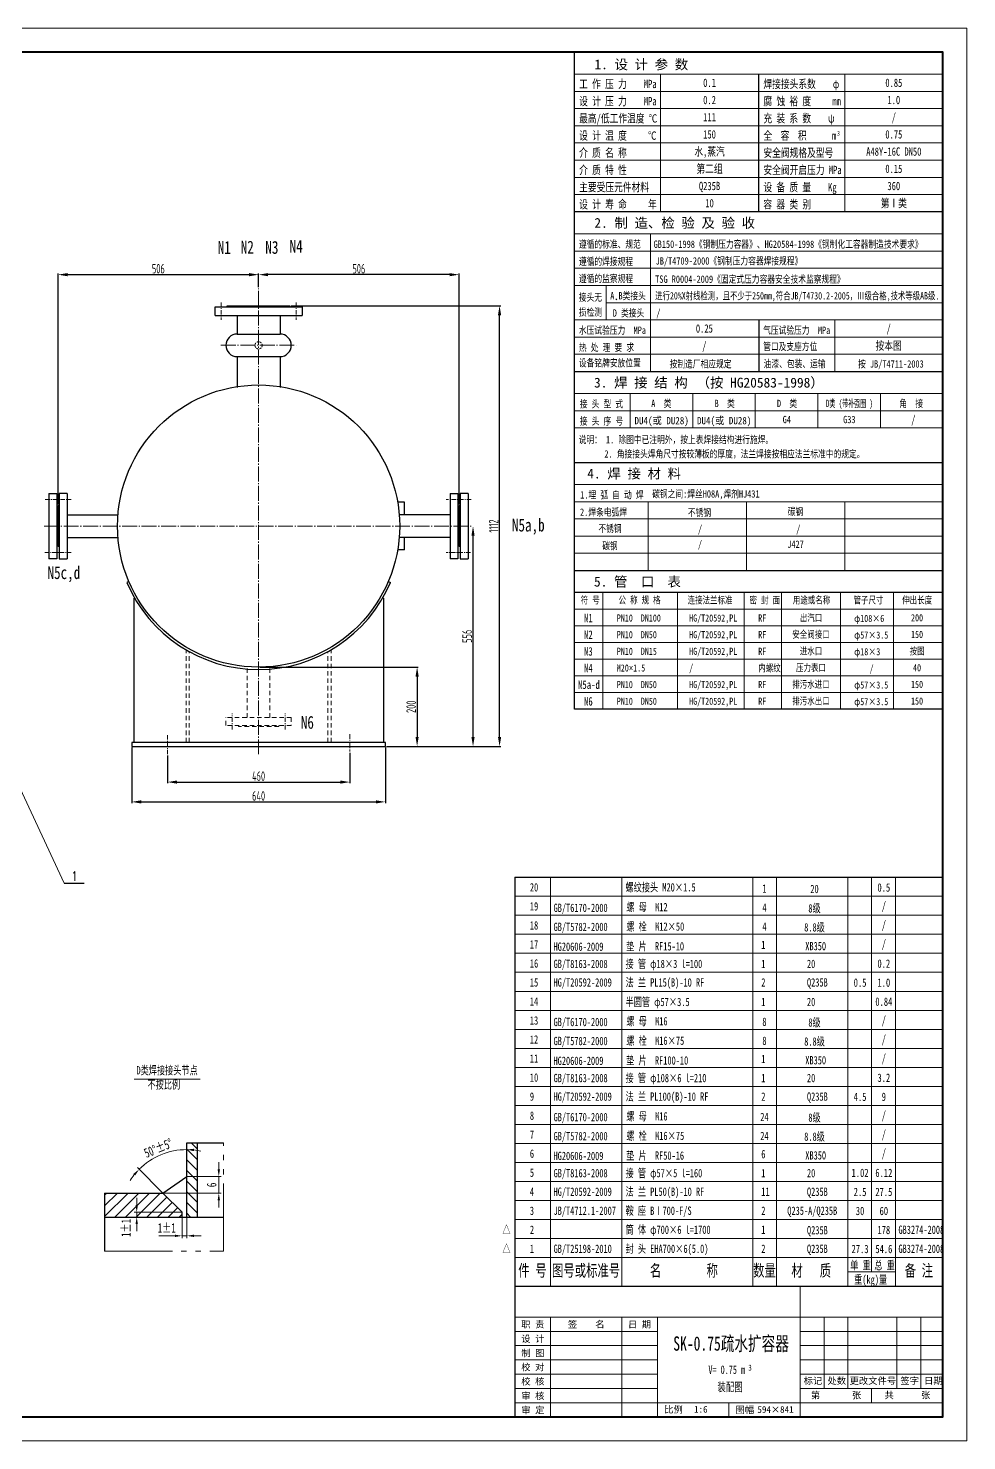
# Model space of a CAD drawing. Extents: x -6371 to 29478, y -10653 to 1396.
# Drawn here: x 27110 to 29478, y -10653 to -7089 of the extents above; entities that cross this region are included whole.
import ezdxf
from ezdxf.enums import TextEntityAlignment as Align

# ---------------------------------------------------------------- set-up
doc = ezdxf.new("R2010")
doc.units = 0
doc.header["$LTSCALE"] = 15
doc.header["$PDMODE"] = 1
for name, pattern in [('JXX-L', [2.95, 1.9, -0.25, 0.15, -0.25, 0.15, -0.25]), ('XX-L', [1.25, 0.75, -0.5]), ('XX-S', [0.5, 0.3, -0.2]), ('ZXX-L', [3.28, 2.5, -0.3, 0.18, -0.3]), ('ZXX-S', [1.27, 0.75, -0.2, 0.12, -0.2])]:
    doc.linetypes.add(name, pattern=pattern)
doc.layers.get('Defpoints').update_dxf_attribs({"linetype": 'CONTINUOUS'})
for name, color, linetype, lineweight in [('A 粗实线', 1, 'CONTINUOUS', 25), ('B 细实线', 7, 'CONTINUOUS', 15), ('C 文 字', 2, 'CONTINUOUS', 20), ('D 短中心线', 3, 'ZXX-S', 18), ('E 长中心线', 3, 'ZXX-L', 15), ('F 短虚线', 6, 'XX-S', 20), ('G 长虚线', 6, 'XX-L', 15), ('I 长双点线', 3, 'JXX-L', 15), ('J 标注尺寸', 2, 'CONTINUOUS', 15)]:
    doc.layers.add(name, color=color, linetype=linetype, lineweight=lineweight)
doc.styles.add('HZTXT', font='SIMFANG.TTF', dxfattribs={"width": 0.75})
doc.styles.add('ROMANC', font='romanc', dxfattribs={"width": 0.7, "height": 6})
doc.styles.get("Standard").update_dxf_attribs({"font": 'isocp.shx', "width": 0.707, "bigfont": 'hztxt.shx'})
doc.styles.add('style2', font='SIMFANG.TTF', dxfattribs={"width": 0.7})
doc.styles.add('标题中文', font='SIMFANG.TTF', dxfattribs={"width": 0.7})
doc.dimstyles.new('通用标注4.0', dxfattribs={"dimtxt": 24, "dimasz": 24, "dimexe": 3, "dimexo": 3, "dimgap": 3, "dimtad": 1, "dimdec": 0, "dimzin": 0, "dimdsep": 46, "dimtxsty": 'Standard', "dimcen": 3, "dimadec": 0, "dimazin": 0, "dimtfac": 0.375, "dimtdec": 0, "dimtmove": 2, "dimatfit": 3, "dimfxl": 0, "dimtzin": 0, "dimarcsym": 0})

# ---------------------------------------------------------------- blocks, each defined once
blk = doc.blocks.new('*D57')
at = {"layer": 'Defpoints', "color": 0}
for p in [(27461.3, -8921.1), (27921.3, -8913.9), (27921.3, -8991.1)]:
    blk.add_point(p, dxfattribs=at)
at = {"layer": 'J 标注尺寸', "color": 0, "lineweight": -2}
for p, q in [((27461.3, -8924.1), (27461.3, -8994.1)), ((27921.3, -8916.9), (27921.3, -8994.1)), ((27485.3, -8991.1), (27897.3, -8991.1))]:
    blk.add_line(p, q, dxfattribs=at)
at = {"layer": 'J 标注尺寸', "color": 0}
for points in [[(27485.3, -8987.1), (27485.3, -8995.1), (27461.3, -8991.1)], [(27897.3, -8987.1), (27897.3, -8995.1), (27921.3, -8991.1)]]:
    blk.add_solid(points, dxfattribs=at)
at = {"layer": 'J 标注尺寸', "color": 0, "insert": (27691.3, -8976.1), "char_height": 24, "attachment_point": 5}
blk.add_mtext('460', dxfattribs=at)
blk = doc.blocks.new('*D58')
at = {"layer": 'Defpoints', "color": 0}
for p in [(27371.3, -8901.1), (28011.3, -8901.1), (28011.3, -9041.1)]:
    blk.add_point(p, dxfattribs=at)
at = {"layer": 'J 标注尺寸', "color": 0, "lineweight": -2}
for p, q in [((27371.3, -8904.1), (27371.3, -9044.1)), ((28011.3, -8904.1), (28011.3, -9044.1)), ((27395.3, -9041.1), (27987.3, -9041.1))]:
    blk.add_line(p, q, dxfattribs=at)
at = {"layer": 'J 标注尺寸', "color": 0}
for points in [[(27395.3, -9037.1), (27395.3, -9045.1), (27371.3, -9041.1)], [(27987.3, -9037.1), (27987.3, -9045.1), (28011.3, -9041.1)]]:
    blk.add_solid(points, dxfattribs=at)
at = {"layer": 'J 标注尺寸', "color": 0, "insert": (27691.3, -9026.1), "char_height": 24, "attachment_point": 5}
blk.add_mtext('640', dxfattribs=at)
blk = doc.blocks.new('*D59')
at = {"layer": 'Defpoints', "color": 0}
for p in [(27691.3, -8701.1), (28011.3, -8901.1), (28091.3, -8901.1)]:
    blk.add_point(p, dxfattribs=at)
at = {"layer": 'J 标注尺寸', "color": 0, "lineweight": -2}
for p, q in [((27694.3, -8701.1), (28094.3, -8701.1)), ((28091.3, -8725.1), (28091.3, -8877.1)), ((28014.3, -8901.1), (28094.3, -8901.1))]:
    blk.add_line(p, q, dxfattribs=at)
at = {"layer": 'J 标注尺寸', "color": 0}
for points in [[(28087.3, -8725.1), (28095.3, -8725.1), (28091.3, -8701.1)], [(28087.3, -8877.1), (28095.3, -8877.1), (28091.3, -8901.1)]]:
    blk.add_solid(points, dxfattribs=at)
at = {"layer": 'J 标注尺寸', "color": 0, "insert": (28076.3, -8801.1), "char_height": 24, "attachment_point": 5, "rotation": 90}
blk.add_mtext('200', dxfattribs=at)
blk = doc.blocks.new('*D74')
at = {"layer": 'Defpoints', "color": 0}
for p in [(28232.4, -8345.1), (28232.4, -8345.1), (28011.3, -8901.1)]:
    blk.add_point(p, dxfattribs=at)
at = {"layer": 'J 标注尺寸', "color": 0, "lineweight": -2}
for p, q in [((28232.4, -8877.1), (28232.4, -8369.1)), ((28014.3, -8901.1), (28235.4, -8901.1))]:
    blk.add_line(p, q, dxfattribs=at)
at = {"layer": 'J 标注尺寸', "color": 0}
for points in [[(28228.4, -8369.1), (28236.4, -8369.1), (28232.4, -8345.1)], [(28228.4, -8877.1), (28236.4, -8877.1), (28232.4, -8901.1)]]:
    blk.add_solid(points, dxfattribs=at)
at = {"layer": 'J 标注尺寸', "color": 0, "insert": (28217.4, -8623.1), "char_height": 24, "attachment_point": 5, "rotation": 90}
blk.add_mtext('556', dxfattribs=at)
blk = doc.blocks.new('*D75')
at = {"layer": 'Defpoints', "color": 0}
for p in [(27770.3, -7789.1), (28299.4, -7789.1), (28011.3, -8901.1)]:
    blk.add_point(p, dxfattribs=at)
at = {"layer": 'J 标注尺寸', "color": 0, "lineweight": -2}
for p, q in [((27773.3, -7789.1), (28302.4, -7789.1)), ((28299.4, -8877.1), (28299.4, -7813.1)), ((28014.3, -8901.1), (28302.4, -8901.1))]:
    blk.add_line(p, q, dxfattribs=at)
at = {"layer": 'J 标注尺寸', "color": 0}
for points in [[(28295.4, -7813.1), (28303.4, -7813.1), (28299.4, -7789.1)], [(28295.4, -8877.1), (28303.4, -8877.1), (28299.4, -8901.1)]]:
    blk.add_solid(points, dxfattribs=at)
at = {"layer": 'J 标注尺寸', "color": 0, "insert": (28284.4, -8345.1), "char_height": 24, "attachment_point": 5, "rotation": 90}
blk.add_mtext('1112', dxfattribs=at)
blk = doc.blocks.new('*D76')
at = {"layer": 'Defpoints', "color": 0}
for p in [(27691.3, -7710.8), (27691.3, -7745.3), (27185.3, -8294.1)]:
    blk.add_point(p, dxfattribs=at)
at = {"layer": 'J 标注尺寸', "color": 0, "lineweight": -2}
for p, q in [((27185.3, -8291.1), (27185.3, -7707.8)), ((27209.3, -7710.8), (27667.3, -7710.8)), ((27691.3, -7742.3), (27691.3, -7707.8))]:
    blk.add_line(p, q, dxfattribs=at)
at = {"layer": 'J 标注尺寸', "color": 0}
for points in [[(27209.3, -7706.8), (27209.3, -7714.8), (27185.3, -7710.8)], [(27667.3, -7706.8), (27667.3, -7714.8), (27691.3, -7710.8)]]:
    blk.add_solid(points, dxfattribs=at)
at = {"layer": 'J 标注尺寸', "color": 0, "insert": (27438.3, -7695.8), "char_height": 24, "attachment_point": 5}
blk.add_mtext('506', dxfattribs=at)
blk = doc.blocks.new('*D77')
at = {"layer": 'Defpoints', "color": 0}
for p in [(27691.3, -7710.8), (27691.3, -7745.3), (28197.3, -8294.1)]:
    blk.add_point(p, dxfattribs=at)
at = {"layer": 'J 标注尺寸', "color": 0, "lineweight": -2}
for p, q in [((27691.3, -7742.3), (27691.3, -7707.8)), ((28173.3, -7710.8), (27715.3, -7710.8)), ((28197.3, -8291.1), (28197.3, -7707.8))]:
    blk.add_line(p, q, dxfattribs=at)
at = {"layer": 'J 标注尺寸', "color": 0}
for points in [[(27715.3, -7706.8), (27715.3, -7714.8), (27691.3, -7710.8)], [(28173.3, -7706.8), (28173.3, -7714.8), (28197.3, -7710.8)]]:
    blk.add_solid(points, dxfattribs=at)
at = {"layer": 'J 标注尺寸', "color": 0, "insert": (27944.3, -7695.8), "char_height": 24, "attachment_point": 5}
blk.add_mtext('506', dxfattribs=at)
blk = doc.blocks.new('*D26')
at = {"layer": 'Defpoints', "color": 0}
for p in [(3237.53, 4833.7), (3244.87, 4832.92), (3234.87, 4816.32), (3242.87, 4808.32), (3244.87, 4806.32)]:
    blk.add_point(p, dxfattribs=at)
at = {"layer": 'J 标注尺寸', "color": 0, "lineweight": -2}
for p, q in [((3244.87, 4832.92), (3244.87, 4835.67)), ((3234.87, 4816.32), (3224.11, 4827.07))]:
    blk.add_line(p, q, dxfattribs=at)
for start, end in [(90, 135), (77.86737, 83.93369), (141.06631, 147.13263)]:
    blk.add_arc((3244.87, 4806.32), 28.35, start, end, dxfattribs=at)
at = {"layer": 'J 标注尺寸', "color": 0}
for points in [[(3247.84, 4834.01), (3247.89, 4835.01), (3244.87, 4834.67)], [(3222.44, 4824.47), (3223.19, 4823.8), (3224.82, 4826.36)]]:
    blk.add_solid(points, dxfattribs=at)
at = {"layer": 'J 标注尺寸', "color": 0, "insert": (3232.87, 4835.28), "char_height": 4, "attachment_point": 5, "rotation": 22.5, "style": 'style2'}
blk.add_mtext('{\\f仿宋_GB2312|b0|i0|c134|p49;50°±5°}', dxfattribs=at)
blk = doc.blocks.new('*D25')
at = {"layer": 'Defpoints', "color": 0}
for p in [(3244.87, 4823.32), (3258.35, 4823.32), (3234.87, 4816.32)]:
    blk.add_point(p, dxfattribs=at)
at = {"layer": 'J 标注尺寸', "color": 0, "lineweight": -2}
for p, q in [((3258.35, 4826.32), (3258.35, 4829.32)), ((3244.87, 4823.32), (3259.35, 4823.32)), ((3258.35, 4816.32), (3258.35, 4823.32)), ((3234.87, 4816.32), (3259.35, 4816.32)), ((3258.35, 4813.32), (3258.35, 4810.32))]:
    blk.add_line(p, q, dxfattribs=at)
at = {"layer": 'J 标注尺寸', "color": 0}
for points in [[(3257.85, 4826.32), (3258.85, 4826.32), (3258.35, 4823.32)], [(3257.85, 4813.32), (3258.85, 4813.32), (3258.35, 4816.32)]]:
    blk.add_solid(points, dxfattribs=at)
at = {"layer": 'J 标注尺寸', "color": 0, "insert": (3255.35, 4819.82), "char_height": 4, "attachment_point": 5, "rotation": 90, "style": 'style2'}
blk.add_mtext('6', dxfattribs=at)
blk = doc.blocks.new('D类焊接接头节点')
at = {"layer": 'J 标注尺寸'}
h = blk.add_hatch(dxfattribs=at)
h.set_pattern_fill('ANSI31', color=256, angle=90, style=0)
h.set_pattern_definition([(135, (-3239.867, -4819.82), (-2.245064, -2.245064), [])])
h.paths.add_polyline_path([(9.5, 17.68), (5, 17.68), (5, -13.5), (9.5, -13.5)])
h = blk.add_hatch(dxfattribs=at)
h.set_pattern_fill('ANSI31', color=256, style=0)
h.set_pattern_definition([(45, (-3239.867, -4819.82), (-2.245064, 2.245064), [])])
h.paths.add_polyline_path([(-29.54, -3.5), (-29.54, -13.5), (-16.05, -13.5), (-16.05, -11.5), (3, -11.5), (-5, -3.5)])
h.paths.add_polyline_path([(3, -13.5), (3, -11.5), (-16.05, -11.5), (-16.05, -13.5)])
at = {"layer": 'A 粗实线'}
for p, q in [((5, 17.68), (20.46, 17.68)), ((5, -13.5), (5, 17.68)), ((9.5, -13.5), (9.5, 17.68)), ((-5, -3.5), (5, 3.5)), ((-29.54, -3.5), (-29.54, -27.88)), ((-29.54, -3.5), (-5, -3.5)), ((3, -11.5), (-5, -3.5)), ((3, -13.5), (3, -11.5)), ((-29.54, -13.5), (5, -13.5)), ((5, -13.5), (20.46, -13.5))]:
    blk.add_line(p, q, dxfattribs=at)
at = {"layer": 'I 长双点线'}
for p, q in [((20.46, -27.88), (20.46, 17.68)), ((-29.54, -27.88), (20.46, -27.88))]:
    blk.add_line(p, q, dxfattribs=at)
at = {"layer": 'J 标注尺寸'}
for p, q in [((-17.1, 44.45), (10.6, 44.45)), ((-16.05, -8.5), (-16.05, -5.5)), ((3, -11.5), (-17.05, -11.5)), ((-16.05, -11.5), (-16.05, -13.5)), ((3, -13.5), (-17.05, -13.5)), ((-16.05, -16.5), (-16.05, -19.5)), ((3, -13.5), (3, -22.41)), ((5, -13.5), (5, -22.41)), ((0, -21.41), (-6.74, -21.41)), ((5, -21.41), (3, -21.41)), ((8, -21.41), (11, -21.41))]:
    blk.add_line(p, q, dxfattribs=at)
for points in [[(-16.55, -8.5), (-15.55, -8.5), (-16.05, -11.5)], [(-16.55, -16.5), (-15.55, -16.5), (-16.05, -13.5)], [(0, -20.91), (0, -21.91), (3, -21.41)], [(8, -20.91), (8, -21.91), (5, -21.41)]]:
    blk.add_solid(points, dxfattribs=at)
at = {"layer": 'J 标注尺寸', "char_height": 3.5, "width": 51, "attachment_point": 1, "style": 'style2'}
for s, insert in [('D{\\f仿宋_GB2312|b0|i0|c134|p49;类焊接接头节点}', (-16.15, 49.94)), ('{\\f仿宋_GB2312|b0|i0|c134|p49;不按比例}', (-11.51, 43.93))]:
    blk.add_mtext(s, dxfattribs=dict(at, insert=insert))
at = {"layer": 'J 标注尺寸', "insert": (-20.55, -18.08), "char_height": 4, "attachment_point": 5, "rotation": 90, "style": 'style2'}
blk.add_mtext('{\\f仿宋_GB2312|b0|i0|c134|p49;1±1}', dxfattribs=at)
at = {"layer": 'J 标注尺寸', "insert": (-3.41, -18.11), "char_height": 4, "attachment_point": 5, "style": 'style2'}
blk.add_mtext('{\\f仿宋_GB2312|b0|i0|c134|p49;1±1}', dxfattribs=at)
at = {"layer": 'J 标注尺寸'}
dim = blk.add_angular_dim_2l(base=(-2.34, 13.88), line1=((5, -13.5), (5, 13.1)), line2=((3, -11.5), (-5, -3.5)), text='{\\f仿宋_GB2312|b0|i0|c134|p49;50°±5°}', dimstyle='通用标注4.0', dxfattribs=at)
dim.commit()
dim.dimension.update_dxf_attribs({"geometry": '*D26', "text_midpoint": (-7, 15.46), "insert": (-3239.87, -4819.82)})
dim = blk.add_linear_dim(base=(18.48, 3.5), p1=(-5, -3.5), p2=(5, 3.5), angle=90, text='6', dimstyle='通用标注4.0', dxfattribs=at)
dim.commit()
dim.dimension.update_dxf_attribs({"geometry": '*D25', "text_midpoint": (15.48, 0), "insert": (-3239.87, -4819.82)})

msp = doc.modelspace()

# ---------------------------------------------------------------- linework, layer by layer
at = {"layer": 'A 粗实线'}
for p, q in [((28488.3, -8807.1), (28488.3, -7149.1)), ((28953.3, -7552.1), (28953.3, -7204.9)), ((29418.3, -7552.1), (28488.3, -7552.1)), ((27581.3, -7792.1), (27801.3, -7792.1)), ((27581.3, -7814.1), (27581.3, -7792.1)), ((27612.3, -7789.1), (27770.3, -7789.1)), ((27612.3, -7792.1), (27612.3, -7789.1)), ((27770.3, -7789.1), (27770.3, -7792.1)), ((27801.3, -7792.1), (27801.3, -7814.1)), ((27581.3, -7814.1), (27801.3, -7814.1)), ((27637.3, -7814.1), (27637.3, -7860.6)), ((27745.3, -7814.1), (27745.3, -7860.6)), ((28953.3, -7824.9), (28953.3, -7955.1)), ((27637.3, -7860.6), (27745.3, -7860.6)), ((27637.3, -7917.6), (27745.3, -7917.6)), ((27637.3, -7917.6), (27637.3, -7995.1)), ((27745.3, -7917.6), (27745.3, -7995.1)), ((28488.3, -7955.1), (29418.3, -7955.1)), ((28488.3, -8184.5), (29418.3, -8184.5)), ((27162.3, -8262.6), (27162.3, -8427.6)), ((27162.3, -8262.6), (27182.3, -8262.6)), ((27182.3, -8262.6), (27182.3, -8427.6)), ((27188.3, -8262.6), (27188.3, -8427.6)), ((27208.3, -8262.6), (27188.3, -8262.6)), ((27208.3, -8262.6), (27208.3, -8427.6)), ((28174.3, -8262.6), (28174.3, -8427.6)), ((28174.3, -8262.6), (28194.3, -8262.6)), ((28194.3, -8262.6), (28194.3, -8427.6)), ((28200.3, -8262.6), (28200.3, -8427.6)), ((28220.3, -8262.6), (28200.3, -8262.6)), ((28220.3, -8262.6), (28220.3, -8427.6)), ((27182.3, -8294.1), (27185.3, -8294.1)), ((27185.3, -8294.1), (27185.3, -8396.1)), ((27188.3, -8294.1), (27185.3, -8294.1)), ((27185.3, -8294.1), (27185.3, -8396.1)), ((28059.1, -8285.1), (28042.2, -8285.1)), ((28059.1, -8316.6), (28059.1, -8285.1)), ((28194.3, -8294.1), (28197.3, -8294.1)), ((28197.3, -8294.1), (28197.3, -8396.1)), ((28197.3, -8294.1), (28197.3, -8396.1)), ((28200.3, -8294.1), (28197.3, -8294.1)), ((27208.3, -8316.6), (27336.4, -8316.6)), ((28174.3, -8316.6), (28046.1, -8316.6)), ((27208.3, -8373.6), (27336.4, -8373.6)), ((28174.3, -8373.6), (28046.1, -8373.6)), ((28059.1, -8405.1), (28059.1, -8373.6)), ((27185.3, -8396.1), (27182.3, -8396.1)), ((27185.3, -8396.1), (27188.3, -8396.1)), ((28059.1, -8405.1), (28042.2, -8405.1)), ((28197.3, -8396.1), (28194.3, -8396.1)), ((28197.3, -8396.1), (28200.3, -8396.1)), ((27182.3, -8427.6), (27162.3, -8427.6)), ((27188.3, -8427.6), (27208.3, -8427.6)), ((28194.3, -8427.6), (28174.3, -8427.6)), ((28200.3, -8427.6), (28220.3, -8427.6)), ((28488.3, -8457.3), (29418.3, -8457.3)), ((27364.1, -8485.3), (27358.6, -8487.7)), ((28018.5, -8485.3), (28024, -8487.7)), ((29418.3, -8513.1), (28488.3, -8513.1)), ((27377.8, -8526.1), (27376.3, -8526.9)), ((27376.3, -8526.9), (27376.3, -8891.1)), ((28004.8, -8526.1), (28006.3, -8526.9)), ((28006.3, -8526.9), (28006.3, -8891.1)), ((29418.3, -8807.1), (28488.3, -8807.1)), ((27371.3, -8891.1), (27371.3, -8901.1)), ((28011.3, -8891.1), (27371.3, -8891.1)), ((27371.3, -8901.1), (28011.3, -8901.1)), ((28011.3, -8901.1), (28011.3, -8891.1)), ((27200.9, -9246), (27251.5, -9246)), ((28338.3, -9231.1), (29418.3, -9231.1)), ((28338.3, -9231.1), (28338.3, -10263.1)), ((28338.3, -10263.1), (29418.3, -10263.1))]:
    msp.add_line(p, q, dxfattribs=at)
at = {"layer": 'A 粗实线', "color": 1}
msp.add_line((28338.3, -10263.1), (28338.3, -10593.1), dxfattribs=at)
at = {"layer": 'A 粗实线', "color": 5, "lineweight": 40}
msp.add_lwpolyline([(24582.3, -10593.1), (29418.3, -10593.1), (29418.3, -7149.1), (24582.3, -7149.1)], close=True, dxfattribs=at)
at = {"layer": 'A 粗实线'}
msp.add_circle((27691.3, -8345.1), 356, dxfattribs=at)
for centre, radius, start, end in [((27637.3, -7889.1), 28.5, 90, 270), ((27745.3, -7889.1), 28.5, 270, 90), ((27691.3, -8345.1), 362, 203.2086, 336.7914)]:
    msp.add_arc(centre, radius, start, end, dxfattribs=at)
at = {"layer": 'B 细实线'}
for p, q in [((28488.3, -7204.9), (29418.3, -7204.9)), ((28705.3, -7204.9), (28705.3, -7552.1)), ((29170.3, -7552.1), (29170.3, -7204.9)), ((28488.3, -7248.3), (29418.3, -7248.3)), ((28488.3, -7291.7), (29418.3, -7291.7)), ((28488.3, -7335.1), (29418.3, -7335.1)), ((28488.3, -7378.5), (29418.3, -7378.5)), ((28488.3, -7421.9), (29418.3, -7421.9)), ((28488.3, -7465.3), (29418.3, -7465.3)), ((28488.3, -7508.7), (29418.3, -7508.7)), ((28488.3, -7607.9), (29418.3, -7607.9)), ((28680.6, -7955.1), (28680.6, -7607.9)), ((28488.3, -7651.3), (29418.3, -7651.3)), ((28488.3, -7694.7), (29418.3, -7694.7)), ((28488.3, -7738.1), (29418.3, -7738.1)), ((28568.2, -7738.1), (28568.2, -7824.9)), ((28568.2, -7781.5), (29418.3, -7781.5)), ((28593.2, -7771.7), (28595, -7774.7)), ((28488.3, -7824.9), (29418.3, -7824.9)), ((29145.6, -7955.1), (29145.6, -7824.9)), ((28488.3, -7868.3), (29418.3, -7868.3)), ((28488.3, -7911.7), (29418.3, -7911.7)), ((28488.3, -8010.9), (29418.3, -8010.9)), ((28629.1, -8010.9), (28629.1, -8097.7)), ((28787, -8097.7), (28787, -8010.9)), ((28944.8, -8010.9), (28944.8, -8097.7)), ((29102.6, -8097.7), (29102.6, -8010.9)), ((29260.4, -8010.9), (29260.4, -8097.7)), ((28488.3, -8054.3), (29418.3, -8054.3)), ((28488.3, -8097.7), (29418.3, -8097.7)), ((28488.3, -8240.3), (29418.3, -8240.3)), ((28488.3, -8283.7), (29418.3, -8283.7)), ((28674.3, -8457.3), (28674.3, -8283.7)), ((28922.3, -8457.3), (28922.3, -8283.7)), ((29170.3, -8457.3), (29170.3, -8283.7)), ((28488.3, -8327.1), (29418.3, -8327.1)), ((29418.3, -8370.5), (28488.3, -8370.5)), ((28488.3, -8413.9), (29418.3, -8413.9)), ((28560.3, -8513.1), (28560.3, -8807.1)), ((28748.8, -8513.1), (28748.8, -8807.1)), ((28916.4, -8513.1), (28916.4, -8807.1)), ((29011.2, -8513.1), (29011.2, -8807.1)), ((29159.6, -8513.1), (29159.6, -8807.1)), ((29293.6, -8513.1), (29293.6, -8807.1)), ((29418.3, -8555.1), (28488.3, -8555.1)), ((29418.3, -8597.1), (28488.3, -8597.1)), ((26921.1, -8646.4), (27200.9, -9246)), ((29418.3, -8639.1), (28488.3, -8639.1)), ((29418.3, -8681.1), (28488.3, -8681.1)), ((29418.3, -8723.1), (28488.3, -8723.1)), ((29418.3, -8765.1), (28488.3, -8765.1)), ((28428.3, -10263.1), (28428.3, -9231.1)), ((28608.3, -10263.1), (28608.3, -9231.1)), ((28938.3, -10263.1), (28938.3, -9231.1)), ((28998.3, -10263.1), (28998.3, -9231.1)), ((29178.3, -10263.1), (29178.3, -9231.1)), ((29238.3, -10227.1), (29238.3, -9231.1)), ((29298.3, -10263.1), (29298.3, -9231.1)), ((28338.3, -9279.1), (29418.3, -9279.1)), ((28338.3, -9327.1), (29418.3, -9327.1)), ((28338.3, -9375.1), (29418.3, -9375.1)), ((28338.3, -9423.1), (29418.3, -9423.1)), ((28338.3, -9471.1), (29418.3, -9471.1)), ((28338.3, -9519.1), (29418.3, -9519.1)), ((28338.3, -9567.1), (29418.3, -9567.1)), ((28338.3, -9615.1), (29418.3, -9615.1)), ((28338.3, -9663.1), (29418.3, -9663.1)), ((28338.3, -9711.1), (29418.3, -9711.1)), ((28338.3, -9759.1), (29418.3, -9759.1)), ((28338.3, -9807.1), (29418.3, -9807.1)), ((28338.3, -9855.1), (29418.3, -9855.1)), ((28338.3, -9903.1), (29418.3, -9903.1)), ((28338.3, -9951.1), (29418.3, -9951.1)), ((28338.3, -9999.1), (29418.3, -9999.1)), ((28338.3, -10047.1), (29418.3, -10047.1)), ((28338.3, -10095.1), (29418.3, -10095.1)), ((28338.3, -10143.1), (29418.3, -10143.1)), ((28338.3, -10191.1), (29418.3, -10191.1)), ((29178.3, -10227.1), (29298.3, -10227.1)), ((29058.3, -10263.1), (29058.3, -10593.1)), ((28338.3, -10341.1), (29418.3, -10341.1)), ((28428.3, -10341.1), (28428.3, -10593.1)), ((28608.3, -10341.1), (28608.3, -10593.1)), ((28698.3, -10341.1), (28698.3, -10593.1)), ((29118.3, -10341.1), (29118.3, -10521.1)), ((29178.3, -10341.1), (29178.3, -10521.1)), ((29302.2, -10341.1), (29302.2, -10521.1)), ((29362.2, -10341.1), (29362.2, -10521.1)), ((28338.3, -10377.1), (28698.3, -10377.1)), ((29058.3, -10377.1), (29418.3, -10377.1)), ((28338.3, -10413.1), (28698.3, -10413.1)), ((29058.3, -10413.1), (29418.3, -10413.1)), ((28338.3, -10449.1), (28698.3, -10449.1)), ((29058.3, -10449.1), (29418.3, -10449.1)), ((28338.3, -10485.1), (28698.3, -10485.1)), ((29058.3, -10485.1), (29418.3, -10485.1)), ((28338.3, -10521.1), (28698.3, -10521.1)), ((29058.3, -10521.1), (29418.3, -10521.1)), ((29238.3, -10557.1), (29238.3, -10521.1)), ((28338.3, -10557.1), (29418.3, -10557.1)), ((28878.3, -10557.1), (28878.3, -10593.1))]:
    msp.add_line(p, q, dxfattribs=at)
msp.add_lwpolyline([(24432.3, -10653.1), (29478.3, -10653.1), (29478.3, -7089.1), (24432.3, -7089.1)], close=True, dxfattribs=at)
at = {"layer": 'D 短中心线'}
for p, q in [((27596.8, -7781.1), (27596.8, -7825.1)), ((27785.8, -7781.1), (27785.8, -7825.1)), ((27153.1, -8278.3), (27218.3, -8278.3)), ((28227.8, -8278.3), (28164.3, -8278.3)), ((27151.6, -8411.8), (27218.3, -8411.8)), ((28225.9, -8411.8), (28164.3, -8411.8)), ((27624.5, -8858.1), (27624.5, -8818.1)), ((27758, -8858.1), (27758, -8818.1)), ((27461.3, -8872.6), (27461.3, -8921.1)), ((27921.3, -8870.4), (27921.3, -8913.9))]:
    msp.add_line(p, q, dxfattribs=at)
at = {"layer": 'E 长中心线'}
for p, q in [((27691.3, -8921.1), (27691.3, -7745.3)), ((27596.1, -7889.1), (27786.5, -7889.1)), ((27150.2, -8345.1), (28232.4, -8345.1))]:
    msp.add_line(p, q, dxfattribs=at)
at = {"layer": 'F 短虚线'}
msp.add_circle((27691.3, -7889.1), 9, dxfattribs=at)
at = {"layer": 'G 长虚线'}
for p, q in [((27508.3, -8891.1), (27508.3, -8657.4)), ((27874.3, -8891.1), (27874.3, -8657.4)), ((27516.3, -8891.1), (27516.3, -8661.9)), ((27866.3, -8891.1), (27866.3, -8661.9)), ((27662.8, -8828.1), (27662.8, -8699.9)), ((27719.8, -8828.1), (27719.8, -8699.9)), ((27773.8, -8828.1), (27608.8, -8828.1)), ((27608.8, -8848.1), (27608.8, -8828.1)), ((27773.8, -8828.1), (27773.8, -8848.1)), ((27773.8, -8848.1), (27608.8, -8848.1)), ((27640.3, -8851.1), (27640.3, -8848.1)), ((27742.3, -8851.1), (27640.3, -8851.1)), ((27742.3, -8848.1), (27742.3, -8851.1))]:
    msp.add_line(p, q, dxfattribs=at)

# ---------------------------------------------------------------- block references
at = {"layer": 'B 细实线', "xscale": 6, "yscale": 6}
msp.add_blockref('D类焊接接头节点', (27480, -10007.5), dxfattribs=at)

# ---------------------------------------------------------------- texts
at = {"layer": 'A 粗实线', "color": 2, "style": 'HZTXT', "width": 0.75}
for s, p in [('工 作 压 力    MPa', (28500.2, -7240.2)), ('焊接接头系数    φ', (28965.2, -7240.2)), ('设 计 压 力    MPa', (28500.2, -7283.6)), ('腐 蚀 裕 度     mm', (28965.2, -7283.6)), ('最高/低工作温度 ℃', (28500.2, -7327)), ('充 装 系 数    ψ', (28965.2, -7327)), ('设 计 温 度     ℃', (28500.2, -7370.4)), ('全  容  积      m', (28965.2, -7370.4)), ('介 质 名 称', (28500.2, -7413.8)), ('安全阀规格及型号', (28965.2, -7413.8)), ('介 质 特 性', (28500.2, -7457.2)), ('安全阀开启压力 MPa', (28965.2, -7457.2)), ('主要受压元件材料', (28500.2, -7500.6)), ('设 备 质 量    Kg', (28965.2, -7500.6)), ('设 计 寿 命     年', (28500.2, -7544)), ('容 器 类 别', (28965.2, -7544))]:
    msp.add_text(s, height=21, dxfattribs=at).set_placement(p)
for s, p in [('0.1', (28829.3, -7226.6)), ('0.85', (29294.3, -7226.6)), ('0.2', (28829.3, -7270)), ('1.0', (29294.3, -7270)), ('111', (28829.3, -7313.4)), ('/', (29294.3, -7313.4)), ('150', (28829.3, -7356.8)), ('0.75', (29294.3, -7356.8)), ('水,蒸汽', (28829.3, -7400.2)), ('A48Y-16C DN50', (29294.3, -7400.2)), ('第二组', (28829.3, -7443.6)), ('0.15', (29294.3, -7443.6)), ('Q235B', (28829.3, -7487)), ('360', (29294.3, -7487)), ('第Ⅰ类', (29294.3, -7530.4)), ('10', (28829.3, -7530.4)), ('0.25', (28816.2, -7846.6)), ('/', (29281.2, -7846.6)), ('按本图', (29281.2, -7890)), ('/', (28816.2, -7890)), ('/', (29343.6, -8076))]:
    msp.add_text(s, height=21, dxfattribs=at).set_placement(p, align=Align.MIDDLE_CENTER)
at = {"layer": 'C 文 字', "style": 'HZTXT'}
for s, p in [('1. 设 计 参 数', (28538.9, -7192.7)), ('2. 制 造、检 验 及 验 收', (28538.6, -7592.6)), ('3. 焊 接 结 构', (28537.7, -7995.6)), ('（按 HG20583-1998）', (28796.7, -7995.6)), ('4. 焊 接 材 料', (28520.7, -8225)), ('5. 管  口  表', (28537.7, -8497.8))]:
    msp.add_text(s, height=24.8, dxfattribs=at).set_placement(p)
at = {"layer": 'C 文 字', "style": 'HZTXT', "width": 0.75}
for s, height, p in [('3', 11.7, (29151.1, -7360.2)), ('遵循的标准、规范', 18.6, (28499.6, -7643.2)), ('GB150-1998《钢制压力容器》、HG20584-1998《钢制化工容器制造技术要求》', 18.6, (28688, -7643.2)), ('遵循的焊接规程', 18.6, (28499.6, -7686.6)), ('JB/T4709-2000《钢制压力容器焊接规程》', 18.6, (28693.3, -7685.4)), ('遵循的监察规程', 18.6, (28499.6, -7730)), ('TSG R0004-2009《固定式压力容器安全技术监察规程》', 18.6, (28692.1, -7731.4)), ('接头无', 18.6, (28499.3, -7777.2)), ('A B类接头', 18.6, (28578.6, -7773.4)), ('损检测', 18.6, (28499.3, -7814.7)), ('D 类接头', 18.6, (28585, -7816.8)), ('/', 18.6, (28694.9, -7816.3)), ('水压试验压力  MPa', 18.6, (28499.5, -7860.2)), ('气压试验压力  MPa', 18.6, (28964.5, -7860.2)), ('热 处 理 要 求', 18.6, (28499.5, -7903.6)), ('管口及支座方位', 18.6, (28964.5, -7901.3)), ('设备铭牌安放位置', 18.6, (28499.5, -7942.8)), ('按制造厂相应规定', 18.6, (28728.4, -7945.3)), ('油漆、包装、运输', 18.6, (28965.8, -7944.9)), ('按 JB/T4711-2003', 18.6, (29204.1, -7945.3)), ('接 头 型 式', 18.6, (28501.8, -8046.2)), ('接 头 序 号', 18.6, (28501.8, -8089.6)), ('说明： 1. 除图中已注明外，按上表焊接结构进行施焊。', 18.6, (28498.8, -8136.3)), ('2. 角接接头焊角尺寸按较薄板的厚度，法兰焊接按相应法兰标准中的规定。', 18.6, (28564, -8172.3)), ('1.埋 弧 自 动 焊', 18.6, (28502.8, -8275.6)), ('碳钢之间:焊丝H08A,焊剂HJ431', 18.6, (28684.5, -8273.3))]:
    msp.add_text(s, height=height, dxfattribs=at).set_placement(p)
at = {"layer": 'C 文 字', "style": 'HZTXT'}
for s, width, p, p2 in [('进行20%X射线检测，且不少于250mm,符合JB/T4730.2-2005，Ⅲ级合格,技术等级AB级.', 0.742806, (28692.1, -7773.4), (29409.1, -7773.4)), ('D类 (带补强圈 )', 0.614194, (29123, -8045), (29241.5, -8045)), ('DU4(或 DU28)', 0.888418, (28639.8, -8088.4), (28777, -8088.4)), ('DU4(或 DU28)', 0.888418, (28797.6, -8088.4), (28934.8, -8088.4))]:
    msp.add_text(s, height=18.6, dxfattribs=dict(at, width=width)).set_placement(p, p2, align=Align.FIT)
at = {"layer": 'C 文 字', "style": 'HZTXT', "width": 0.75}
for s, p in [('A  类', (28707.5, -8045)), ('B  类', (28867.4, -8045)), ('D  类', (29024.7, -8045)), ('角  接', (29338.2, -8045)), ('G4', (29024.3, -8085.6)), ('G33', (29182.1, -8085.6)), ('2.焊条电弧焊', (28561.8, -8319.2)), ('不锈钢', (28803.9, -8320.5)), ('碳钢', (29046.1, -8318.1)), ('不锈钢', (28578, -8360.8)), ('/', (28805.1, -8362.1)), ('/', (29053.1, -8362.1)), ('碳钢', (28578, -8404.2)), ('/', (28805.1, -8400.2)), ('J427', (29046.3, -8400.2))]:
    msp.add_text(s, height=18.6, dxfattribs=at).set_placement(p, align=Align.CENTER)
for s, p in [('出汽口', (29085.3, -8576.5)), ('200', (29352.9, -8576.5)), ('安全阀接口', (29085.3, -8618.5)), ('150', (29352.9, -8618.5)), ('进水口', (29085.3, -8660.5)), ('按图', (29352.9, -8660.5)), ('压力表口', (29085.3, -8702.5)), ('40', (29352.9, -8702.5)), ('排污水进口', (29085.3, -8744.5)), ('150', (29352.9, -8744.5)), ('排污水出口', (29085.3, -8786.5)), ('150', (29352.9, -8786.5))]:
    msp.add_text(s, height=18, dxfattribs=at).set_placement(p, align=Align.MIDDLE_CENTER)
at = {"layer": 'C 文 字'}
for s, height, style, width, p in [('1', 23.7, 'ROMANC', 0.8, (27226.8, -9228.2)), ('0.5', 21, 'HZTXT', 0.75, (29269.1, -9257.3)), ('/', 21, 'HZTXT', 0.75, (29269.1, -9305.3)), ('/', 21, 'HZTXT', 0.75, (29269.1, -9353.3)), ('/', 21, 'HZTXT', 0.75, (29269.1, -9401.3)), ('0.2', 21, 'HZTXT', 0.75, (29269.1, -9449.3)), ('0.5', 21, 'HZTXT', 0.75, (29209.1, -9497.3)), ('1.0', 21, 'HZTXT', 0.75, (29269.1, -9497.3)), ('0.84', 21, 'HZTXT', 0.75, (29269.1, -9545.3)), ('/', 21, 'HZTXT', 0.75, (29269.1, -9593.3)), ('/', 21, 'HZTXT', 0.75, (29269.1, -9641.3)), ('/', 21, 'HZTXT', 0.75, (29269.1, -9689.3)), ('3.2', 21, 'HZTXT', 0.75, (29269.1, -9737.3)), ('4.5', 21, 'HZTXT', 0.75, (29209.1, -9785.3)), ('9', 21, 'HZTXT', 0.75, (29269.1, -9785.3)), ('/', 21, 'HZTXT', 0.75, (29269.1, -9833.3)), ('/', 21, 'HZTXT', 0.75, (29269.1, -9881.3)), ('/', 21, 'HZTXT', 0.75, (29269.1, -9929.3)), ('1.02', 21, 'HZTXT', 0.75, (29209.1, -9977.3)), ('6.12', 21, 'HZTXT', 0.75, (29269.1, -9977.3)), ('2.5', 21, 'HZTXT', 0.75, (29209.1, -10025.3)), ('27.5', 21, 'HZTXT', 0.75, (29269.1, -10025.3)), ('30', 21, 'HZTXT', 0.75, (29209.1, -10073.3)), ('60', 21, 'HZTXT', 0.75, (29269.1, -10073.3)), ('178', 21, 'HZTXT', 0.75, (29269.1, -10121.3)), ('27.3', 21, 'HZTXT', 0.75, (29209.1, -10169.3)), ('54.6', 21, 'HZTXT', 0.75, (29269.1, -10169.3))]:
    msp.add_text(s, height=height, dxfattribs=dict(at, style=style, width=width)).set_placement(p, align=Align.MIDDLE)
at = {"layer": 'C 文 字', "style": '标题中文', "oblique": 0.5}
msp.add_text('职 责', height=16.8, rotation=0.0959, dxfattribs=at).set_placement((28383.3, -10359.4), align=Align.MIDDLE_CENTER)
for s, p in [('签    名', (28518, -10358.8)), ('日 期', (28652.3, -10359.1)), ('设 计', (28383.3, -10395.4)), ('制 图', (28383.3, -10431.4)), ('校 对', (28383.3, -10466.8)), ('校 核', (28383.3, -10502.8)), ('标记', (29090.3, -10501.2)), ('处数', (29150.3, -10501.2)), ('更改文件号', (29241.3, -10501.2)), ('签字', (29334.2, -10501.2)), ('日期', (29394.2, -10501.2)), ('审 核', (28383.3, -10539.4)), ('第       张', (29148.5, -10537.7)), ('共      张', (29328.5, -10537.7)), ('审 定', (28383.3, -10575.4)), ('比例', (28738.3, -10573.8)), ('1:6', (28807.2, -10573.8)), ('图幅', (28918.3, -10574.4)), ('594×841', (28995.7, -10574.4))]:
    msp.add_text(s, height=16.8, rotation=0.0959, dxfattribs=at).set_placement(p, align=Align.MIDDLE)
at = {"layer": 'C 文 字', "attachment_point": 1, "style": 'HZTXT'}
for s, insert, char_height, width in [('N1', (27588.1, -7625.9), 32.4, 518.4), ('N2', (27646.2, -7625.1), 32.4, 518.4), ('N3', (27708.3, -7625.7), 32.4, 518.4), ('N4', (27769.5, -7623.1), 32.4, 518.4), ('N5a,b', (28330.5, -8326.4), 32.4, 518.4), ('N5c,d', (27158.6, -8446.4), 32.4, 518.4), (' 符 号', (28494.2, -8522.8), 18, 288), ('公 称 规 格', (28599.8, -8522.8), 18, 288), ('连接法兰标准', (28773.8, -8522.8), 18, 288), ('密 封 面', (28930.2, -8522.8), 18, 288), ('用途或名称', (29039.4, -8522.8), 18, 288), ('管子尺寸', (29192.6, -8522.8), 18, 288), ('伸出长度', (29315.4, -8522.8), 18, 288), ('N1', (28512.4, -8566.5), 21.6, 345.6), ('PN10  DN100', (28595.3, -8568.1), 18, 288), ('HG/T20592,PL', (28777.9, -8568.1), 18, 288), ('RF', (28952.2, -8568.1), 18, 288), ('φ108×6', (29194.2, -8569.1), 18, 288), ('N2', (28512.4, -8608.5), 21.6, 345.6), ('PN10  DN50', (28595.3, -8610.1), 18, 288), ('HG/T20592,PL', (28777.9, -8610.1), 18, 288), ('RF', (28952.2, -8610.1), 18, 288), ('φ57×3.5', (29194.2, -8611.1), 18, 288), ('N3', (28512.4, -8650.5), 21.6, 345.6), ('PN10  DN15', (28595.3, -8652.1), 18, 288), ('HG/T20592,PL', (28777.9, -8652.1), 18, 288), ('RF', (28952.2, -8652.1), 18, 288), ('φ18×3', (29194.2, -8653.1), 18, 288), ('N4', (28512.4, -8692.5), 21.6, 345.6), ('M20{\\fArial|b0|i0|c0|p32;×}1.5', (28595.3, -8694.1), 18, 288), ('/', (28777.9, -8694.1), 18, 288), ('内螺纹', (28952.2, -8694.1), 18, 288), ('/', (29233.3, -8695.1), 18, 288), ('N5a-d', (28497.3, -8734.5), 21.6, 345.6), ('PN10  DN50', (28595.3, -8736.1), 18, 288), ('HG/T20592,PL', (28777.9, -8736.1), 18, 288), ('RF', (28952.2, -8736.1), 18, 288), ('φ57×3.5', (29194.2, -8737.1), 18, 288), ('N6', (28512.4, -8776.5), 21.6, 345.6), ('PN10  DN50', (28595.3, -8778.1), 18, 288), ('HG/T20592,PL', (28777.9, -8778.1), 18, 288), ('RF', (28952.2, -8778.1), 18, 288), ('φ57×3.5', (29194.2, -8779.1), 18, 288), ('N6', (27797.8, -8824.1), 32.4, 518.4)]:
    msp.add_mtext(s, dxfattribs=dict(at, insert=insert, char_height=char_height, width=width))
at = {"layer": 'J 标注尺寸', "style": '标题中文', "width": 0.7}
for s, height, p in [('20', 21, (28375.9, -9267.1)), ('螺纹接头 M20×1.5', 21, (28617.3, -9267.1)), ('19', 21, (28375.9, -9315.1)), ('18', 21, (28375.9, -9363.1)), ('17', 21, (28375.9, -9411.1)), ('1', 21, (28959.8, -9412.3)), ('16', 21, (28375.9, -9459.1)), ('GB/T8163-2008', 21, (28435.6, -9460.3)), ('接 管 φ18×3 l=100', 21, (28617.3, -9460.3)), ('1', 21, (28959.8, -9460.3)), ('20', 21, (29075.1, -9460.3)), ('15', 21, (28375.9, -9507.1)), ('HG/T20592-2009', 21, (28435.6, -9507.1)), ('法 兰 PL15(B)-10 RF', 21, (28617.3, -9507.1)), ('2', 21, (28959.8, -9507.1)), ('Q235B', 21, (29075.1, -9507.1)), ('14', 21, (28375.9, -9555.1)), ('半圆管 φ57×3.5  ', 21, (28617.3, -9556.3)), ('1', 21, (28959.8, -9556.3)), ('20', 21, (29075.1, -9556.3)), ('13', 21, (28375.9, -9603.1)), ('12', 21, (28375.9, -9651.1)), ('11', 21, (28375.9, -9699.1)), ('1', 21, (28959.8, -9700.3)), ('10', 21, (28375.9, -9747.1)), ('GB/T8163-2008', 21, (28435.6, -9748.3)), ('接 管 φ108×6 l=210', 21, (28617.3, -9748.3)), ('1', 21, (28959.8, -9748.3)), ('20', 21, (29075.1, -9748.3)), ('9', 21, (28375.9, -9795.1)), ('HG/T20592-2009', 21, (28435.6, -9795.1)), ('法 兰 PL100(B)-10 RF', 21, (28617.3, -9795.1)), ('2', 21, (28959.8, -9795.1)), ('Q235B', 21, (29075.1, -9795.1)), ('8', 21, (28375.9, -9843.1)), ('7', 21, (28375.9, -9891.1)), ('6', 21, (28375.9, -9939.1)), ('6', 21, (28959.8, -9940.3)), ('5', 21, (28375.9, -9987.1)), ('GB/T8163-2008', 21, (28435.6, -9988.3)), ('接 管 φ57×5 l=160', 21, (28617.3, -9988.3)), ('1', 21, (28959.8, -9988.3)), ('20', 21, (29075.1, -9988.3)), ('4', 21, (28375.9, -10035.1)), ('HG/T20592-2009', 21, (28435.6, -10035.1)), ('法 兰 PL50(B)-10 RF', 21, (28617.3, -10035.1)), ('11', 21, (28959.8, -10035.1)), ('Q235B', 21, (29075.1, -10035.1)), ('3', 21, (28375.9, -10083.1)), ('JB/T4712.1-2007', 21, (28435.6, -10083.1)), ('鞍 座 BⅠ700-F/S', 21, (28617.3, -10083.1)), ('2', 21, (28959.8, -10083.1)), ('Q235-A/Q235B', 21, (29025.5, -10083.1)), ('△', 21, (28306.5, -10131.1)), ('2', 21, (28375.9, -10131.1)), ('筒 体 φ700×6 l=1700', 21, (28617.3, -10131.1)), ('1', 21, (28959.8, -10131.1)), ('Q235B', 21, (29075.1, -10132.3)), ('GB3274-2008', 21, (29305.9, -10131.1)), ('△', 21, (28306.5, -10179.1)), ('GB/T25198-2010', 21, (28435.6, -10179.1)), ('封 头 EHA700×6(5.0)', 21, (28617.3, -10179.1)), ('1', 21, (28375.9, -10179.1)), ('2', 21, (28959.8, -10179.1)), ('Q235B', 21, (29075.1, -10179.1)), ('GB3274-2008', 21, (29305.9, -10179.1)), ('件 号', 29.99, (28346.6, -10238.5)), ('图号或标准号', 29.99, (28431.8, -10238.5)), ('名        称', 29.99, (28678.8, -10238.5)), ('数量', 29.99, (28939.3, -10238.5)), ('材   质', 29.99, (29035.9, -10238.5)), ('单 重', 21, (29184.3, -10220.8)), ('总 重', 21, (29245.3, -10220.8)), ('备 注', 29.99, (29321.8, -10238.5)), ('重(kg)量', 21, (29194.2, -10256.8)), ('SK-0.75疏水扩容器', 35.986, (28737.7, -10425.7)), ('V= 0.75 m', 21.59, (28826.4, -10484.6)), ('3', 15.1, (28927.2, -10476.1)), ('装配图', 21.59, (28849.3, -10528.2))]:
    msp.add_text(s, height=height, dxfattribs=at).set_placement(p)
for s, p in [('1', (28967.8, -9259.9)), ('20', (29094.2, -9260.9)), ('4', (28967.8, -9307.9)), ('8级', (29094.2, -9308.9)), ('4', (28967.8, -9355.9)), ('8.8级', (29094.2, -9356.9)), ('XB350', (29097.1, -9405.1)), ('8', (28967.8, -9595.9)), ('8级', (29094.2, -9596.9)), ('8', (28967.8, -9643.9)), ('8.8级', (29094.2, -9644.9)), ('XB350', (29097.1, -9693.1)), ('24', (28967.8, -9835.9)), ('8级', (29094.2, -9836.9)), ('8.8级', (29094.2, -9884.9)), ('24', (28967.8, -9883.9)), ('XB350', (29097.1, -9933.1))]:
    msp.add_text(s, height=21, dxfattribs=at).set_placement(p, align=Align.MIDDLE)
for s, p in [('GB/T6170-2000', (28435.6, -9308.4)), ('螺 母  M12', (28619.2, -9306.4)), ('GB/T5782-2000', (28435.6, -9356.4)), ('螺 栓  M12×50', (28619.2, -9355.6)), ('HG20606-2009', (28435.5, -9406.3)), ('垫 片  RF15-10', (28618.8, -9405.4)), ('GB/T6170-2000', (28435.6, -9596.4)), ('螺 母  M16', (28619.2, -9594.4)), ('GB/T5782-2000', (28435.6, -9644.4)), ('螺 栓  M16×75', (28619.2, -9643.6)), ('HG20606-2009', (28435.5, -9694.3)), ('垫 片  RF100-10', (28618.8, -9693.4)), ('GB/T6170-2000', (28435.6, -9836.4)), ('螺 母  M16', (28619.2, -9834.4)), ('GB/T5782-2000', (28435.6, -9884.4)), ('螺 栓  M16×75', (28619.2, -9883.6)), ('HG20606-2009', (28435.5, -9934.3)), ('垫 片  RF50-16', (28618.8, -9933.4))]:
    msp.add_text(s, height=21, dxfattribs=at).set_placement(p, align=Align.MIDDLE_LEFT)

# ---------------------------------------------------------------- dimensions: what is measured, and where the dimension line sits
at = {"layer": 'J 标注尺寸'}
dim = msp.add_linear_dim(base=(27691.3, -7710.8), p1=(27185.3, -8294.1), p2=(27691.3, -7745.3), dimstyle='通用标注4.0', dxfattribs=at)
dim.commit()
dim.dimension.update_dxf_attribs({"geometry": '*D76', "text_midpoint": (27438.3, -7695.8)})
for base, p1, p2, angle, picture, middle in [((27691.3, -7710.8), (28197.3, -8294.1), (27691.3, -7745.3), 180, '*D77', (27944.3, -7695.8)), ((28299.4, -7789.1), (28011.3, -8901.1), (27770.3, -7789.1), 90, '*D75', (28284.4, -8345.1)), ((28232.4, -8345.1), (28011.3, -8901.1), (28232.4, -8345.1), 90, '*D74', (28217.4, -8623.1))]:
    dim = msp.add_linear_dim(base=base, p1=p1, p2=p2, angle=angle, dimstyle='通用标注4.0', dxfattribs=at)
    dim.commit()
    dim.dimension.update_dxf_attribs({"geometry": picture, "text_midpoint": middle})
dim = msp.add_linear_dim(base=(28091.3, -8901.1), p1=(27691.3, -8701.1), p2=(28011.3, -8901.1), angle=90, text='200', dimstyle='通用标注4.0', dxfattribs=at)
dim.commit()
dim.dimension.update_dxf_attribs({"geometry": '*D59', "text_midpoint": (28076.3, -8801.1)})
for base, p1, p2, text, picture, middle in [((28011.3, -9041.1), (27371.3, -8901.1), (28011.3, -8901.1), '640', '*D58', (27691.3, -9026.1)), ((27921.3, -8991.1), (27461.3, -8921.1), (27921.3, -8913.9), '460', '*D57', (27691.3, -8976.1))]:
    dim = msp.add_linear_dim(base=base, p1=p1, p2=p2, text=text, dimstyle='通用标注4.0', dxfattribs=at)
    dim.commit()
    dim.dimension.update_dxf_attribs({"geometry": picture, "text_midpoint": middle})

doc.saveas('drawing.dxf')
